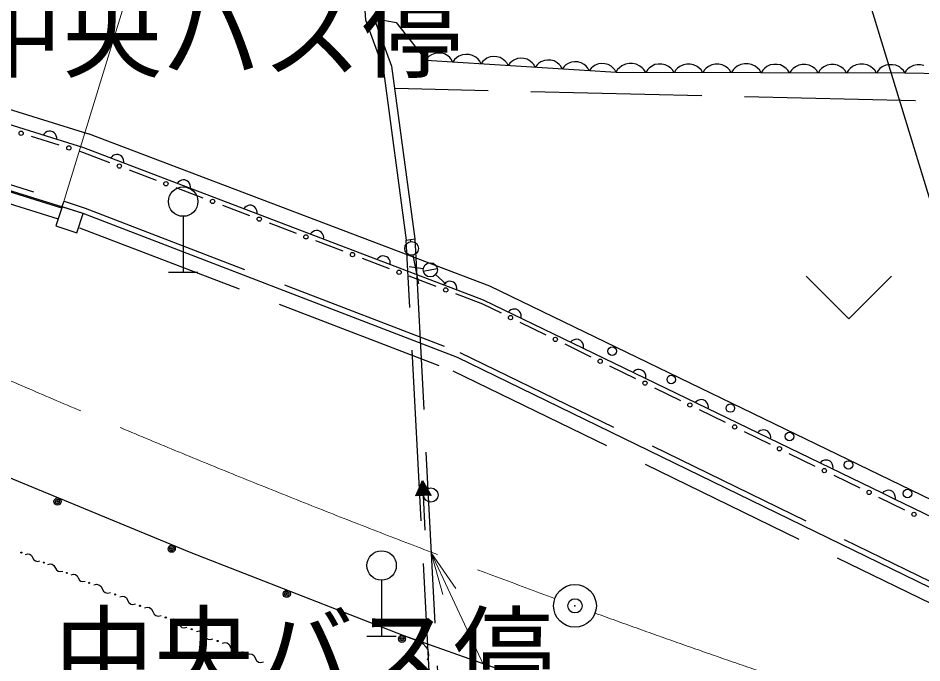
# Model space of a CAD drawing. Units: millimetres, scale not verified. Extents: x 40000 to 680000, y 20000 to 380000.
# Drawn here: x 147557 to 179271, y 274410 to 297038 of the extents above; entities that cross this region are included whole.
import ezdxf
from ezdxf.enums import TextEntityAlignment as Align

# ---------------------------------------------------------------- set-up
doc = ezdxf.new("R2010")
doc.units = ezdxf.units.MM
doc.header["$LTSCALE"] = 1000
doc.header["$PDMODE"] = 32
doc.header["$PDSIZE"] = 500
doc.linetypes.add('CHAIN', pattern=[18.5, 12, -1.5, 3.5, -1.5])
doc.linetypes.add('DASHED', pattern=[7.5, 6, -1.5])
for name, color, linetype, lineweight in [('M-BGD', 7, 'Continuous', 25), ('M-BGD-EXST', 7, 'Continuous', 25), ('M-BMK', 2, 'CHAIN', 13), ('M-BMK-SRVR', 3, 'Continuous', 25), ('M-STR-HTXT', 7, 'Continuous', 13), ('M-STR-STRC', 7, 'Continuous', 25)]:
    doc.layers.add(name, color=color, linetype=linetype, lineweight=lineweight)
doc.layers.add('M-BMK-HTXT', color=7, linetype='Continuous')
doc.layers.add('M-OTRS', color=6, linetype='Continuous')
doc.styles.add('ＭＳ ゴシック', font='')
doc.styles.get('ＭＳ ゴシック').set_extended_font_data('MS Gothic')

# ---------------------------------------------------------------- blocks, each defined once
blk = doc.blocks.new('open_arrow')
at = {"color": 0, "linetype": 'Continuous', "lineweight": -2}
blk.add_lwpolyline([(7.5, 1.25), (0, 0), (7.5, -1.25)], dxfattribs=at)

msp = doc.modelspace()

# ---------------------------------------------------------------- linework, layer by layer
at = {"layer": 'M-BGD'}
for p, q in [((158594, 312109), (159749, 296979)), ((149867, 292481), (130788, 298458)), ((132642, 298367), (150023, 292978)), ((159749, 296979), (160371, 295281)), ((160044, 297043), (160664, 295353)), ((161923, 295645), (161860, 295554)), ((161984, 295698), (161923, 295645)), ((162063, 295750), (161984, 295698)), ((162181, 295800), (162063, 295750)), ((162296, 295811), (162181, 295800)), ((162409, 295804), (162296, 295811)), ((162522, 295778), (162409, 295804)), ((162632, 295714), (162522, 295778)), ((162704, 295652), (162632, 295714)), ((162758, 295592), (162704, 295652)), ((162808, 295493), (162758, 295592)), ((162875, 295589), (162808, 295493)), ((162938, 295645), (162875, 295589)), ((163022, 295700), (162938, 295645)), ((163146, 295752), (163022, 295700)), ((163267, 295765), (163146, 295752)), ((163386, 295757), (163267, 295765)), ((163505, 295729), (163386, 295757)), ((163621, 295662), (163505, 295729)), ((163697, 295597), (163621, 295662)), ((163753, 295533), (163697, 295597)), ((164009, 295626), (163930, 295574)), ((164127, 295676), (164009, 295626)), ((164242, 295687), (164127, 295676)), ((164355, 295680), (164242, 295687)), ((164468, 295654), (164355, 295680)), ((164578, 295590), (164468, 295654)), ((164650, 295528), (164578, 295590)), ((165075, 295615), (164957, 295566)), ((165190, 295627), (165075, 295615)), ((165303, 295620), (165190, 295627)), ((165416, 295593), (165303, 295620)), ((165526, 295529), (165416, 295593)), ((160371, 295281), (161175, 289250)), ((160664, 295353), (161473, 289290)), ((168547, 295127), (161879, 295552)), ((163806, 295430), (163753, 295533)), ((163869, 295521), (163806, 295430)), ((163930, 295574), (163869, 295521)), ((164704, 295467), (164650, 295528)), ((164754, 295369), (164704, 295467)), ((164817, 295460), (164754, 295369)), ((164878, 295514), (164817, 295460)), ((164957, 295566), (164878, 295514)), ((165598, 295468), (165526, 295529)), ((165652, 295407), (165598, 295468)), ((165702, 295309), (165652, 295407)), ((165765, 295400), (165702, 295309)), ((165826, 295453), (165765, 295400)), ((165905, 295505), (165826, 295453)), ((166023, 295555), (165905, 295505)), ((166138, 295566), (166023, 295555)), ((166252, 295559), (166138, 295566)), ((166364, 295533), (166252, 295559)), ((166474, 295469), (166364, 295533)), ((166546, 295407), (166474, 295469)), ((166600, 295347), (166546, 295407)), ((166651, 295248), (166600, 295347)), ((166713, 295339), (166651, 295248)), ((166774, 295393), (166713, 295339)), ((166853, 295445), (166774, 295393)), ((166971, 295494), (166853, 295445)), ((167086, 295506), (166971, 295494)), ((167200, 295499), (167086, 295506)), ((167312, 295472), (167200, 295499)), ((167422, 295408), (167312, 295472)), ((167495, 295347), (167422, 295408)), ((167548, 295286), (167495, 295347)), ((167599, 295188), (167548, 295286)), ((167662, 295279), (167599, 295188)), ((167722, 295332), (167662, 295279)), ((167802, 295384), (167722, 295332)), ((167919, 295434), (167802, 295384)), ((168034, 295445), (167919, 295434)), ((168148, 295438), (168034, 295445)), ((168260, 295412), (168148, 295438)), ((168370, 295348), (168260, 295412)), ((168443, 295286), (168370, 295348)), ((168496, 295226), (168443, 295286)), ((168656, 295295), (168593, 295232)), ((168740, 295358), (168656, 295295)), ((168867, 295420), (168740, 295358)), ((168993, 295441), (168867, 295420)), ((169119, 295441), (168993, 295441)), ((169245, 295419), (169119, 295441)), ((169370, 295356), (169245, 295419)), ((169454, 295293), (169370, 295356)), ((169517, 295230), (169454, 295293)), ((169700, 295284), (169640, 295224)), ((169780, 295344), (169700, 295284)), ((169900, 295404), (169780, 295344)), ((170021, 295423), (169900, 295404)), ((170141, 295423), (170021, 295423)), ((170260, 295403), (170141, 295423)), ((170380, 295342), (170260, 295403)), ((170460, 295282), (170380, 295342)), ((170520, 295222), (170460, 295282)), ((170700, 295282), (170640, 295222)), ((170780, 295341), (170700, 295282)), ((170901, 295401), (170780, 295341)), ((171021, 295421), (170901, 295401)), ((171141, 295421), (171021, 295421)), ((171260, 295400), (171141, 295421)), ((171380, 295340), (171260, 295400)), ((171460, 295280), (171380, 295340)), ((171520, 295220), (171460, 295280)), ((171700, 295279), (171640, 295219)), ((171780, 295339), (171700, 295279)), ((171900, 295399), (171780, 295339)), ((172021, 295418), (171900, 295399)), ((172141, 295418), (172021, 295418)), ((172260, 295398), (172141, 295418)), ((172380, 295337), (172260, 295398)), ((172460, 295277), (172380, 295337)), ((172520, 295217), (172460, 295277)), ((172706, 295284), (172643, 295222)), ((172790, 295347), (172706, 295284)), ((172917, 295410), (172790, 295347)), ((173043, 295431), (172917, 295410)), ((173169, 295430), (173043, 295431)), ((173294, 295409), (173169, 295430)), ((173420, 295346), (173294, 295409)), ((173504, 295282), (173420, 295346)), ((173567, 295219), (173504, 295282)), ((173750, 295274), (173690, 295214)), ((173830, 295334), (173750, 295274)), ((173950, 295393), (173830, 295334)), ((174071, 295413), (173950, 295393)), ((174191, 295413), (174071, 295413)), ((174310, 295392), (174191, 295413)), ((174430, 295332), (174310, 295392)), ((174510, 295272), (174430, 295332)), ((174570, 295212), (174510, 295272)), ((174750, 295271), (174690, 295211)), ((174830, 295331), (174750, 295271)), ((174950, 295391), (174830, 295331)), ((175071, 295410), (174950, 295391)), ((175190, 295410), (175071, 295410)), ((175310, 295390), (175190, 295410)), ((175430, 295330), (175310, 295390)), ((175510, 295269), (175430, 295330)), ((175570, 295209), (175510, 295269)), ((175750, 295269), (175690, 295209)), ((175830, 295329), (175750, 295269)), ((175950, 295388), (175830, 295329)), ((176070, 295408), (175950, 295388)), ((176191, 295408), (176070, 295408)), ((176310, 295387), (176191, 295408)), ((176430, 295327), (176310, 295387)), ((176510, 295267), (176430, 295327)), ((176570, 295207), (176510, 295267)), ((176756, 295274), (176693, 295211)), ((176840, 295337), (176756, 295274)), ((176966, 295400), (176840, 295337)), ((177093, 295420), (176966, 295400)), ((177219, 295420), (177093, 295420)), ((177345, 295399), (177219, 295420)), ((177470, 295335), (177345, 295399)), ((177554, 295272), (177470, 295335)), ((177617, 295209), (177554, 295272)), ((177800, 295263), (177740, 295204)), ((177880, 295323), (177800, 295263)), ((178000, 295383), (177880, 295323)), ((178121, 295403), (178000, 295383)), ((178241, 295402), (178121, 295403)), ((178360, 295382), (178241, 295402)), ((178480, 295322), (178360, 295382)), ((178560, 295262), (178480, 295322)), ((178620, 295201), (178560, 295262)), ((178778, 295260), (178718, 295201)), ((178859, 295319), (178778, 295260)), ((178980, 295378), (178859, 295319)), ((179100, 295397), (178980, 295378)), ((179220, 295395), (179100, 295397)), ((179340, 295374), (179220, 295395)), ((168547, 295127), (168496, 295226)), ((168593, 295232), (168530, 295127)), ((178680, 295101), (168547, 295127)), ((169580, 295125), (169517, 295230)), ((169640, 295224), (169580, 295125)), ((170580, 295122), (170520, 295222)), ((170640, 295222), (170580, 295122)), ((171580, 295119), (171520, 295220)), ((171640, 295219), (171580, 295119)), ((172580, 295117), (172520, 295217)), ((172643, 295222), (172580, 295117)), ((173630, 295114), (173567, 295219)), ((173690, 295214), (173630, 295114)), ((174630, 295112), (174570, 295212)), ((174690, 295211), (174630, 295112)), ((175630, 295109), (175570, 295209)), ((175690, 295209), (175630, 295109)), ((176630, 295106), (176570, 295207)), ((176693, 295211), (176630, 295106)), ((177680, 295104), (177617, 295209)), ((177740, 295204), (177680, 295104)), ((178680, 295101), (178620, 295201)), ((178718, 295201), (178657, 295101)), ((185506, 295027), (178680, 295101)), ((149839, 290181), (135140, 294737)), ((148579, 293052), (148517, 293019)), ((148636, 293066), (148579, 293052)), ((148699, 293067), (148636, 293066)), ((148775, 293043), (148699, 293067)), ((148827, 293006), (148775, 293043)), ((148017, 292890), (148986, 292591)), ((148473, 292981), (148436, 292929)), ((148517, 293019), (148473, 292981)), ((148865, 292962), (148827, 293006)), ((148898, 292900), (148865, 292962)), ((148912, 292843), (148898, 292900)), ((148913, 292780), (148912, 292843)), ((164105, 287626), (150023, 292978)), ((163886, 287143), (149867, 292481)), ((149689, 292374), (149823, 292333)), ((149823, 292333), (150766, 291975)), ((150842, 292174), (150802, 292125)), ((150887, 292210), (150842, 292174)), ((150952, 292239), (150887, 292210)), ((151009, 292249), (150952, 292239)), ((151073, 292247), (151009, 292249)), ((151147, 292218), (151073, 292247)), ((151196, 292178), (151147, 292218)), ((151232, 292132), (151196, 292178)), ((151261, 292068), (151232, 292132)), ((151271, 292010), (151261, 292068)), ((151269, 291947), (151271, 292010)), ((151454, 291714), (152403, 291354)), ((153178, 291284), (153138, 291235)), ((153224, 291320), (153178, 291284)), ((153288, 291349), (153224, 291320)), ((153346, 291360), (153288, 291349)), ((153409, 291357), (153346, 291360)), ((153484, 291329), (153409, 291357)), ((153533, 291288), (153484, 291329)), ((153569, 291243), (153533, 291288)), ((153598, 291178), (153569, 291243)), ((153608, 291121), (153598, 291178)), ((153090, 291093), (154039, 290733)), ((153605, 291058), (153608, 291121)), ((149077, 290378), (149171, 290610)), ((149109, 290420), (148887, 289742)), ((149839, 290181), (149109, 290420)), ((154726, 290472), (155675, 290112)), ((155515, 290395), (155475, 290346)), ((155560, 290431), (155515, 290395)), ((155625, 290460), (155560, 290431)), ((155682, 290470), (155625, 290460)), ((155746, 290467), (155682, 290470)), ((155820, 290439), (155746, 290467)), ((155869, 290399), (155820, 290439)), ((155905, 290353), (155869, 290399)), ((155934, 290289), (155905, 290353)), ((155945, 290231), (155934, 290289)), ((155942, 290168), (155945, 290231)), ((149618, 289503), (149839, 290181)), ((162979, 285124), (149839, 290181)), ((148887, 289742), (149618, 289503)), ((156362, 289852), (157311, 289491)), ((157962, 289570), (157897, 289541)), ((158019, 289580), (157962, 289570)), ((158082, 289578), (158019, 289580)), ((158157, 289549), (158082, 289578)), ((158206, 289509), (158157, 289549)), ((157851, 289505), (157811, 289456)), ((157897, 289541), (157851, 289505)), ((158242, 289463), (158206, 289509)), ((158271, 289399), (158242, 289463)), ((158281, 289342), (158271, 289399)), ((158278, 289278), (158281, 289342)), ((161175, 289250), (161473, 289290)), ((157998, 289231), (158947, 288871)), ((159634, 288610), (160583, 288250)), ((160188, 288616), (160148, 288567)), ((160234, 288652), (160188, 288616)), ((160298, 288681), (160234, 288652)), ((160355, 288691), (160298, 288681)), ((160419, 288688), (160355, 288691)), ((160493, 288660), (160419, 288688)), ((160542, 288620), (160493, 288660)), ((160578, 288574), (160542, 288620)), ((161411, 288718), (161609, 287718)), ((160607, 288509), (160578, 288574)), ((160618, 288452), (160607, 288509)), ((160615, 288389), (160618, 288452)), ((161772, 288241), (161277, 288314)), ((161271, 287989), (162220, 287629)), ((161774, 288155), (162264, 288252)), ((162205, 288037), (162577, 287703)), ((162524, 287726), (162484, 287677)), ((162570, 287762), (162524, 287726)), ((162635, 287791), (162570, 287762)), ((162692, 287801), (162635, 287791)), ((162755, 287799), (162692, 287801)), ((162830, 287770), (162755, 287799)), ((162879, 287730), (162830, 287770)), ((162915, 287684), (162879, 287730)), ((162944, 287620), (162915, 287684)), ((162907, 287368), (163851, 287010)), ((162954, 287562), (162944, 287620)), ((162952, 287499), (162954, 287562)), ((187360, 276376), (164105, 287626)), ((167393, 285445), (163886, 287143)), ((163851, 287010), (164506, 286690)), ((164799, 286768), (164755, 286722)), ((164848, 286800), (164799, 286768)), ((164915, 286823), (164848, 286800)), ((164973, 286828), (164915, 286823)), ((165036, 286820), (164973, 286828)), ((165108, 286785), (165036, 286820)), ((165153, 286741), (165108, 286785)), ((165185, 286692), (165153, 286741)), ((165208, 286625), (165185, 286692)), ((165205, 286504), (165213, 286567)), ((165213, 286567), (165208, 286625)), ((165167, 286368), (166079, 285923)), ((167103, 285763), (167036, 285740)), ((167161, 285768), (167103, 285763)), ((167224, 285760), (167161, 285768)), ((167296, 285725), (167224, 285760)), ((166739, 285601), (167652, 285156)), ((166987, 285708), (166943, 285663)), ((167036, 285740), (166987, 285708)), ((167341, 285681), (167296, 285725)), ((167373, 285632), (167341, 285681)), ((167396, 285565), (167373, 285632)), ((167393, 285445), (167401, 285507)), ((177883, 280363), (167393, 285445)), ((167401, 285507), (167396, 285565)), ((180467, 276604), (162979, 285124)), ((168312, 284834), (169224, 284389)), ((169175, 284648), (169131, 284603)), ((169224, 284680), (169175, 284648)), ((169291, 284703), (169224, 284680)), ((169349, 284708), (169291, 284703)), ((169412, 284700), (169349, 284708)), ((169484, 284665), (169412, 284700)), ((169529, 284621), (169484, 284665)), ((169561, 284572), (169529, 284621)), ((169584, 284506), (169561, 284572)), ((169589, 284447), (169584, 284506)), ((169581, 284385), (169589, 284447)), ((169885, 284066), (170797, 283621)), ((171363, 283588), (171319, 283543)), ((171412, 283620), (171363, 283588)), ((171479, 283643), (171412, 283620)), ((171537, 283649), (171479, 283643)), ((171599, 283640), (171537, 283649)), ((171672, 283605), (171599, 283640)), ((171717, 283561), (171672, 283605)), ((171749, 283513), (171717, 283561)), ((171458, 283299), (172370, 282854)), ((171772, 283446), (171749, 283513)), ((171769, 283325), (171777, 283388)), ((171777, 283388), (171772, 283446)), ((173667, 282583), (173600, 282560)), ((173725, 282589), (173667, 282583)), ((173787, 282581), (173725, 282589)), ((173859, 282546), (173787, 282581)), ((173031, 282532), (173943, 282087)), ((173551, 282528), (173507, 282483)), ((173600, 282560), (173551, 282528)), ((173905, 282501), (173859, 282546)), ((173937, 282453), (173905, 282501)), ((173960, 282386), (173937, 282453)), ((173957, 282265), (173965, 282328)), ((173965, 282328), (173960, 282386)), ((174604, 281764), (175516, 281319)), ((153633, 278268), (146196, 281343)), ((175739, 281469), (175695, 281423)), ((175788, 281500), (175739, 281469)), ((175855, 281524), (175788, 281500)), ((175913, 281529), (175855, 281524)), ((175975, 281521), (175913, 281529)), ((176047, 281486), (175975, 281521)), ((176093, 281442), (176047, 281486)), ((176125, 281393), (176093, 281442)), ((176148, 281326), (176125, 281393)), ((176153, 281268), (176148, 281326)), ((176145, 281205), (176153, 281268)), ((176176, 280997), (177089, 280552)), ((161517, 280273), (161752, 280811)), ((161705, 280703), (161727, 280284)), ((161737, 280775), (161762, 280285)), ((161752, 280811), (162042, 280300)), ((161772, 280776), (161797, 280287)), ((161810, 280708), (161832, 280289)), ((161580, 280416), (161587, 280276)), ((161611, 280488), (161622, 280278)), ((161643, 280560), (161657, 280280)), ((161674, 280631), (161692, 280282)), ((161849, 280640), (161867, 280291)), ((161887, 280572), (161902, 280293)), ((161926, 280504), (161937, 280294)), ((161965, 280436), (161972, 280296)), ((162003, 280368), (162007, 280298)), ((177927, 280409), (177883, 280363)), ((178333, 280145), (177883, 280363)), ((177976, 280441), (177927, 280409)), ((178043, 280464), (177976, 280441)), ((178101, 280469), (178043, 280464)), ((178163, 280461), (178101, 280469)), ((178235, 280426), (178163, 280461)), ((178281, 280382), (178235, 280426)), ((178313, 280333), (178281, 280382)), ((162042, 280300), (161517, 280273)), ((161549, 280344), (161552, 280274)), ((161843, 279063), (161780, 280286)), ((177749, 280230), (178661, 279785)), ((178336, 280266), (178313, 280333)), ((178333, 280145), (178341, 280208)), ((182709, 278026), (178333, 280145)), ((178341, 280208), (178336, 280266)), ((147820, 278215), (147903, 278234)), ((147903, 278234), (147972, 278222)), ((147972, 278222), (148027, 278178)), ((148027, 278178), (148068, 278104)), ((161073, 275374), (153633, 278268)), ((148068, 278104), (148110, 278030)), ((148110, 278030), (148165, 277987)), ((148165, 277987), (148234, 277974)), ((148234, 277974), (148317, 277993)), ((148596, 277869), (148684, 277889)), ((148684, 277889), (148757, 277876)), ((148757, 277876), (148816, 277830)), ((148816, 277830), (148903, 277673)), ((148903, 277673), (148961, 277627)), ((148961, 277627), (149035, 277614)), ((149035, 277614), (149122, 277634)), ((149418, 277502), (149501, 277521)), ((149501, 277521), (149570, 277509)), ((149570, 277509), (149625, 277466)), ((149625, 277466), (149667, 277391)), ((149667, 277391), (149708, 277317)), ((149708, 277317), (149763, 277274)), ((149763, 277274), (149832, 277262)), ((149832, 277262), (149915, 277280)), ((150214, 277147), (150311, 277169)), ((150311, 277169), (150393, 277154)), ((150393, 277154), (150457, 277103)), ((150457, 277103), (150553, 276927)), ((150553, 276927), (150618, 276876)), ((150618, 276876), (150699, 276861)), ((150699, 276861), (150797, 276883)), ((151125, 276734), (151217, 276755)), ((151217, 276755), (151294, 276741)), ((151294, 276741), (151356, 276692)), ((151356, 276692), (151402, 276609)), ((151402, 276609), (151447, 276526)), ((151447, 276526), (151509, 276477)), ((151509, 276477), (151586, 276463)), ((151586, 276463), (151678, 276483)), ((151990, 276342), (152088, 276364)), ((152088, 276364), (152169, 276349)), ((152169, 276349), (152233, 276298)), ((152233, 276298), (152281, 276210)), ((152281, 276210), (152330, 276122)), ((152330, 276122), (152394, 276071)), ((152394, 276071), (152475, 276056)), ((152475, 276056), (152573, 276078)), ((152901, 275929), (152998, 275951)), ((152998, 275951), (153080, 275936)), ((153080, 275936), (153144, 275885)), ((153144, 275885), (153240, 275710)), ((153240, 275710), (153305, 275658)), ((153305, 275658), (153386, 275644)), ((153386, 275644), (153484, 275665)), ((161877, 275592), (161931, 275732)), ((153812, 275517), (153909, 275538)), ((153909, 275538), (153990, 275523)), ((153990, 275523), (154055, 275472)), ((154055, 275472), (154103, 275385)), ((154103, 275385), (154151, 275297)), ((154151, 275297), (154216, 275246)), ((161539, 275192), (161073, 275374)), ((154216, 275246), (154297, 275231)), ((154297, 275231), (154394, 275252)), ((154722, 275104), (154815, 275124)), ((154815, 275124), (154892, 275110)), ((154892, 275110), (154954, 275062)), ((154954, 275062), (155045, 274895)), ((161539, 275192), (161688, 275134)), ((161688, 275134), (161774, 275079)), ((161774, 275079), (161864, 274980)), ((161864, 274980), (161917, 274895)), ((155045, 274895), (155106, 274846)), ((155106, 274846), (155183, 274832)), ((155183, 274832), (155276, 274853)), ((155588, 274712), (155685, 274733)), ((155685, 274733), (155766, 274718)), ((155766, 274718), (155831, 274667)), ((155831, 274667), (155927, 274492)), ((161917, 274895), (161943, 274799)), ((161956, 274665), (161938, 274565)), ((161943, 274799), (161956, 274665)), ((155927, 274492), (155992, 274441)), ((155992, 274441), (156073, 274426)), ((156073, 274426), (156171, 274447)), ((161938, 274565), (161916, 274509))]:
    msp.add_line(p, q, dxfattribs=at)
at = {"layer": 'M-BGD', "linetype": 'DASHED'}
for p, q in [((160060, 297023), (160826, 296888)), ((160826, 296888), (161879, 295552)), ((129934, 296325), (149077, 290378)), ((129816, 295943), (148959, 289996)), ((135199, 294928), (149171, 290610)), ((186544, 293963), (160790, 294565)), ((149171, 290610), (149906, 290369)), ((149906, 290369), (163058, 285308)), ((149716, 289679), (162812, 284664)), ((162097, 271904), (161175, 289250)), ((161320, 289269), (161324, 289191)), ((161473, 289290), (162387, 271982)), ((163058, 285308), (180555, 276784)), ((162812, 284664), (187158, 272818)), ((164382, 274206), (161073, 275374))]:
    msp.add_line(p, q, dxfattribs=at)
at = {"layer": 'M-BGD'}
for centre, radius in [((147665, 292998), 75), ((149338, 292483), 75), ((151110, 291844), 75), ((152746, 291224), 75), ((154382, 290603), 75), ((156019, 289982), 75), ((157655, 289361), 75), ((161364, 288954), 240), ((159291, 288740), 75), ((162019, 288204), 250), ((160927, 288119), 75), ((162563, 287499), 75), ((164836, 286529), 75), ((166409, 285762), 75), ((168405, 285351), 150), ((167982, 284995), 75), ((170477, 284353), 150), ((169555, 284227), 75), ((171128, 283460), 75), ((172549, 283354), 150), ((172700, 282693), 75), ((174621, 282355), 150), ((174273, 281926), 75), ((176692, 281356), 150), ((175846, 281158), 75), ((177419, 280391), 75), ((178764, 280358), 150), ((148941, 280073), 125), ((148941, 280073), 75), ((148941, 280073), 25), ((178992, 279624), 75), ((152948, 278416), 125), ((152948, 278416), 75), ((147672, 278281), 18), ((152948, 278416), 25), ((148456, 277931), 17), ((149270, 277568), 18), ((150055, 277218), 17), ((156986, 276830), 125), ((156986, 276830), 75), ((150961, 276809), 20), ((156986, 276830), 25), ((151834, 276413), 19), ((152737, 276004), 20), ((153648, 275591), 20), ((161027, 275257), 125), ((161027, 275257), 75), ((161027, 275257), 25), ((154558, 275178), 20), ((155432, 274782), 19)]:
    msp.add_circle(centre, radius, dxfattribs=at)
msp.add_point((162042, 280300), dxfattribs=at)
at = {"layer": 'M-BGD-EXST'}
for p, q in [((153348, 290081), (153348, 288116)), ((152831, 288116), (153865, 288116)), ((175205, 287987), (176705, 286486)), ((176705, 286486), (178205, 287986)), ((160312, 277313), (160312, 275348)), ((159794, 275348), (160829, 275348))]:
    msp.add_line(p, q, dxfattribs=at)
for centre in [(153348, 290598), (160312, 277830)]:
    msp.add_circle(centre, 517, dxfattribs=at)
at = {"layer": 'M-BMK'}
for start, end in [(244.28669, 249.8403), (250.07903, 265.75571)]:
    msp.add_arc((290462, 614616), 360000, start, end, dxfattribs=at)
at = {"layer": 'M-BMK-SRVR'}
msp.add_circle((167097, 276414), 750, dxfattribs=at)
msp.add_point((167097, 276414), dxfattribs=at)
at = {"layer": 'M-OTRS'}
msp.add_point((167097, 276414), dxfattribs=at)
at = {"layer": 'M-STR-HTXT'}
msp.add_line((149109, 290420), (157165, 316693), dxfattribs=at)
msp.add_lwpolyline([(162055, 278271), (170054, 261148), (179804, 261147)], dxfattribs=at)
at = {"layer": 'M-STR-STRC'}
msp.add_line((183420, 277968), (174747, 306423), dxfattribs=at)

# ---------------------------------------------------------------- block references
at = {"layer": 'M-STR-HTXT', "xscale": 200, "yscale": 200, "rotation": 295}
msp.add_blockref('open_arrow', (162055, 278271), dxfattribs=at)

# ---------------------------------------------------------------- texts
at = {"layer": 'M-BMK-HTXT', "style": 'ＭＳ ゴシック'}
for p in [(145613, 294453), (148826, 272739)]:
    msp.add_text('中央バス停', height=2566, rotation=359.994, dxfattribs=at).set_placement(p, align=Align.BOTTOM_LEFT)

doc.saveas('drawing.dxf')
